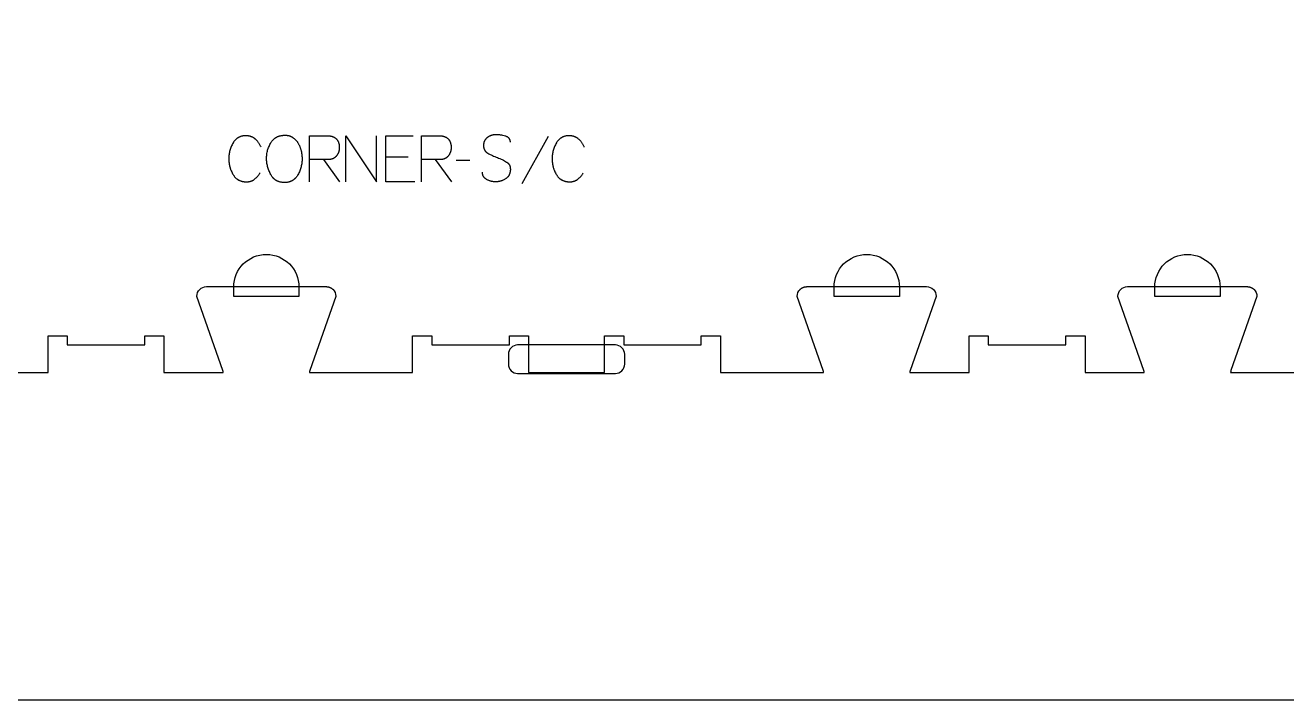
# Model space of a CAD drawing. Extents: x -40562 to -37379, y -17593 to -11999.
# Drawn here: x -39022 to -38200, y -13782 to -13342 of the extents above; entities that cross this region are included whole.
import ezdxf

# ---------------------------------------------------------------- set-up
doc = ezdxf.new("R2010")
doc.units = 0
for name, color, linetype in [('0_SHEET_SPRUCEPLY_2440X122', 1, 'CONTINUOUS'), ('1_ANYTOOL_1MMDEEP_LABELS_S', 2, 'CONTINUOUS'), ('4_ANYTOOL_CUTTHROUGH_OUTSI', 5, 'CONTINUOUS'), ('5_ANYTOOL_HALF_MILL_9MM_IN', 3, 'CONTINUOUS')]:
    doc.layers.add(name, color=color, linetype=linetype)

msp = doc.modelspace()

# ---------------------------------------------------------------- linework, layer by layer
at = {"layer": '0_SHEET_SPRUCEPLY_2440X122'}
msp.add_lwpolyline([(-40190.41, -12561.71), (-40190.41, -13781.71), (-37750.41, -13781.71), (-37750.41, -12561.71)], close=True, dxfattribs=at)
at = {"layer": '1_ANYTOOL_1MMDEEP_LABELS_S'}
for points in [[(-38868.69, -13421.76), (-38868.85, -13421.36), (-38869.02, -13420.96), (-38869.2, -13420.58), (-38869.39, -13420.2), (-38869.59, -13419.83), (-38869.8, -13419.48), (-38870.02, -13419.13), (-38870.25, -13418.79), (-38870.49, -13418.45), (-38870.74, -13418.13), (-38871, -13417.82), (-38871.27, -13417.51), (-38871.55, -13417.22), (-38871.84, -13416.93), (-38872.14, -13416.65), (-38872.44, -13416.38), (-38872.6, -13416.25), (-38872.76, -13416.12), (-38872.92, -13416), (-38873.09, -13415.88), (-38873.25, -13415.77), (-38873.42, -13415.66), (-38873.59, -13415.55), (-38873.77, -13415.45), (-38873.94, -13415.36), (-38874.12, -13415.26), (-38874.3, -13415.17), (-38874.48, -13415.09), (-38874.66, -13415.01), (-38874.85, -13414.93), (-38875.03, -13414.86), (-38875.22, -13414.79), (-38875.42, -13414.73), (-38875.61, -13414.67), (-38875.81, -13414.61), (-38876, -13414.56), (-38876.21, -13414.51), (-38876.41, -13414.47), (-38876.61, -13414.43), (-38876.82, -13414.39), (-38877.03, -13414.36), (-38877.24, -13414.33), (-38877.45, -13414.31), (-38877.67, -13414.29), (-38877.89, -13414.28), (-38878.11, -13414.27), (-38878.33, -13414.26), (-38878.55, -13414.26), (-38878.89, -13414.26), (-38879.23, -13414.28), (-38879.56, -13414.3), (-38879.89, -13414.33), (-38880.21, -13414.37), (-38880.53, -13414.42), (-38880.84, -13414.48), (-38881.15, -13414.55), (-38881.45, -13414.63), (-38881.74, -13414.72), (-38882.03, -13414.81), (-38882.31, -13414.92), (-38882.59, -13415.03), (-38882.73, -13415.09), (-38882.87, -13415.16), (-38883, -13415.22), (-38883.14, -13415.29), (-38883.27, -13415.36), (-38883.4, -13415.43), (-38883.53, -13415.51), (-38883.66, -13415.58), (-38883.78, -13415.66), (-38883.91, -13415.74), (-38884.03, -13415.83), (-38884.16, -13415.91), (-38884.28, -13416), (-38884.4, -13416.09), (-38884.64, -13416.28), (-38884.87, -13416.48), (-38885.09, -13416.68), (-38885.31, -13416.9), (-38885.53, -13417.12), (-38885.74, -13417.36), (-38885.94, -13417.6), (-38886.14, -13417.85), (-38886.34, -13418.11), (-38886.53, -13418.38), (-38886.71, -13418.66), (-38886.89, -13418.95), (-38887.23, -13419.54), (-38887.54, -13420.14), (-38887.84, -13420.74), (-38888.12, -13421.36), (-38888.37, -13421.98), (-38888.6, -13422.6), (-38888.81, -13423.23), (-38888.99, -13423.88), (-38889.16, -13424.52), (-38889.3, -13425.18), (-38889.42, -13425.84), (-38889.52, -13426.51), (-38889.6, -13427.19), (-38889.65, -13427.87), (-38889.68, -13428.56), (-38889.69, -13429.26), (-38889.68, -13429.96), (-38889.65, -13430.65), (-38889.59, -13431.33), (-38889.52, -13432.01), (-38889.42, -13432.68), (-38889.29, -13433.34), (-38889.15, -13434), (-38889.07, -13434.32), (-38888.98, -13434.64), (-38888.89, -13434.96), (-38888.79, -13435.28), (-38888.69, -13435.6), (-38888.58, -13435.92), (-38888.47, -13436.23), (-38888.35, -13436.54), (-38888.09, -13437.16), (-38887.81, -13437.77), (-38887.51, -13438.38), (-38887.19, -13438.98), (-38886.84, -13439.57), (-38886.66, -13439.86), (-38886.48, -13440.13), (-38886.28, -13440.4), (-38886.09, -13440.67), (-38885.88, -13440.92), (-38885.67, -13441.16), (-38885.46, -13441.39), (-38885.24, -13441.62), (-38885.01, -13441.83), (-38884.78, -13442.04), (-38884.54, -13442.24), (-38884.42, -13442.33), (-38884.29, -13442.43), (-38884.17, -13442.52), (-38884.04, -13442.6), (-38883.92, -13442.69), (-38883.79, -13442.77), (-38883.66, -13442.86), (-38883.53, -13442.93), (-38883.39, -13443.01), (-38883.26, -13443.09), (-38883.12, -13443.16), (-38882.99, -13443.23), (-38882.71, -13443.36), (-38882.42, -13443.48), (-38882.13, -13443.6), (-38881.84, -13443.7), (-38881.54, -13443.8), (-38881.23, -13443.89), (-38880.92, -13443.97), (-38880.6, -13444.03), (-38880.27, -13444.09), (-38879.94, -13444.14), (-38879.61, -13444.19), (-38879.27, -13444.22), (-38878.92, -13444.24), (-38878.57, -13444.25), (-38878.21, -13444.26), (-38877.83, -13444.25), (-38877.45, -13444.23), (-38877.27, -13444.22), (-38877.08, -13444.2), (-38876.9, -13444.18), (-38876.72, -13444.16), (-38876.55, -13444.13), (-38876.37, -13444.1), (-38876.2, -13444.07), (-38876.03, -13444.03), (-38875.86, -13443.99), (-38875.69, -13443.95), (-38875.52, -13443.9), (-38875.36, -13443.85), (-38875.2, -13443.8), (-38875.04, -13443.74), (-38874.88, -13443.69), (-38874.72, -13443.62), (-38874.56, -13443.56), (-38874.41, -13443.49), (-38874.26, -13443.42), (-38874.11, -13443.34), (-38873.96, -13443.27), (-38873.82, -13443.18), (-38873.67, -13443.1), (-38873.53, -13443.01), (-38873.39, -13442.92), (-38873.25, -13442.83), (-38873.11, -13442.73), (-38872.98, -13442.63), (-38872.71, -13442.42), (-38872.45, -13442.21), (-38872.2, -13441.99), (-38871.95, -13441.76), (-38871.71, -13441.52), (-38871.47, -13441.28), (-38871.24, -13441.03), (-38871.01, -13440.77), (-38870.79, -13440.5), (-38870.57, -13440.23), (-38870.36, -13439.95), (-38870.15, -13439.66), (-38869.95, -13439.36), (-38869.75, -13439.06), (-38869.56, -13438.75), (-38869.38, -13438.43)], [(-38837.02, -13444.26), (-38837.02, -13414.26), (-38825.67, -13414.26), (-38825.18, -13414.27), (-38824.7, -13414.29), (-38824.47, -13414.31), (-38824.24, -13414.33), (-38824.02, -13414.35), (-38823.8, -13414.38), (-38823.58, -13414.41), (-38823.37, -13414.45), (-38823.16, -13414.49), (-38822.96, -13414.53), (-38822.76, -13414.58), (-38822.56, -13414.63), (-38822.37, -13414.69), (-38822.18, -13414.75), (-38821.99, -13414.81), (-38821.81, -13414.88), (-38821.64, -13414.95), (-38821.46, -13415.03), (-38821.29, -13415.1), (-38821.13, -13415.19), (-38820.97, -13415.27), (-38820.81, -13415.36), (-38820.65, -13415.46), (-38820.5, -13415.55), (-38820.36, -13415.66), (-38820.22, -13415.76), (-38820.08, -13415.87), (-38819.94, -13415.98), (-38819.81, -13416.1), (-38819.69, -13416.22), (-38819.56, -13416.34), (-38819.45, -13416.47), (-38819.33, -13416.6), (-38819.22, -13416.74), (-38819.11, -13416.88), (-38819.01, -13417.02), (-38818.91, -13417.17), (-38818.82, -13417.32), (-38818.72, -13417.48), (-38818.64, -13417.64), (-38818.55, -13417.8), (-38818.47, -13417.97), (-38818.4, -13418.14), (-38818.32, -13418.31), (-38818.26, -13418.49), (-38818.19, -13418.67), (-38818.13, -13418.86), (-38818.08, -13419.05), (-38818.02, -13419.24), (-38817.97, -13419.44), (-38817.93, -13419.64), (-38817.89, -13419.84), (-38817.85, -13420.05), (-38817.82, -13420.26), (-38817.79, -13420.48), (-38817.76, -13420.7), (-38817.74, -13420.92), (-38817.73, -13421.15), (-38817.7, -13421.62), (-38817.69, -13422.1), (-38817.7, -13422.28), (-38817.7, -13422.45), (-38817.71, -13422.63), (-38817.72, -13422.8), (-38817.74, -13422.97), (-38817.76, -13423.15), (-38817.78, -13423.32), (-38817.81, -13423.49), (-38817.83, -13423.66), (-38817.87, -13423.82), (-38817.9, -13423.99), (-38817.94, -13424.16), (-38817.99, -13424.32), (-38818.03, -13424.49), (-38818.08, -13424.65), (-38818.14, -13424.81), (-38818.2, -13424.97), (-38818.26, -13425.14), (-38818.32, -13425.29), (-38818.39, -13425.45), (-38818.46, -13425.61), (-38818.53, -13425.77), (-38818.61, -13425.92), (-38818.69, -13426.08), (-38818.78, -13426.23), (-38818.87, -13426.39), (-38818.96, -13426.54), (-38819.06, -13426.69), (-38819.15, -13426.84), (-38819.26, -13426.99), (-38819.36, -13427.14), (-38819.47, -13427.29), (-38819.59, -13427.43), (-38819.7, -13427.57), (-38819.82, -13427.71), (-38819.94, -13427.84), (-38820.06, -13427.97), (-38820.18, -13428.09), (-38820.31, -13428.21), (-38820.44, -13428.32), (-38820.57, -13428.43), (-38820.7, -13428.54), (-38820.84, -13428.64), (-38820.98, -13428.74), (-38821.12, -13428.83), (-38821.26, -13428.92), (-38821.41, -13429), (-38821.56, -13429.08), (-38821.71, -13429.15), (-38821.86, -13429.22), (-38822.02, -13429.29), (-38822.17, -13429.35), (-38822.33, -13429.4), (-38822.5, -13429.46), (-38822.66, -13429.5), (-38822.83, -13429.55), (-38823, -13429.58), (-38823.17, -13429.62), (-38823.34, -13429.65), (-38823.52, -13429.67), (-38823.7, -13429.69), (-38823.88, -13429.71), (-38824.06, -13429.72), (-38825.99, -13429.79), (-38828.02, -13429.82), (-38836.98, -13429.82)], [(-38813.49, -13444.26), (-38813.49, -13414.26), (-38793.44, -13444.26), (-38793.44, -13414.26)], [(-38768.45, -13444.26), (-38787.39, -13444.26), (-38787.39, -13414.26), (-38769.57, -13414.26)], [(-38764.17, -13444.26), (-38764.17, -13414.26), (-38752.81, -13414.26), (-38752.32, -13414.27), (-38751.84, -13414.29), (-38751.61, -13414.31), (-38751.38, -13414.33), (-38751.16, -13414.35), (-38750.94, -13414.38), (-38750.72, -13414.41), (-38750.51, -13414.45), (-38750.3, -13414.49), (-38750.1, -13414.53), (-38749.9, -13414.58), (-38749.7, -13414.63), (-38749.51, -13414.69), (-38749.32, -13414.75), (-38749.14, -13414.81), (-38748.96, -13414.88), (-38748.78, -13414.95), (-38748.6, -13415.03), (-38748.44, -13415.1), (-38748.27, -13415.19), (-38748.11, -13415.27), (-38747.95, -13415.36), (-38747.8, -13415.46), (-38747.65, -13415.55), (-38747.5, -13415.66), (-38747.36, -13415.76), (-38747.22, -13415.87), (-38747.09, -13415.98), (-38746.96, -13416.1), (-38746.83, -13416.22), (-38746.71, -13416.34), (-38746.59, -13416.47), (-38746.47, -13416.6), (-38746.36, -13416.74), (-38746.26, -13416.88), (-38746.15, -13417.02), (-38746.05, -13417.17), (-38745.96, -13417.32), (-38745.87, -13417.48), (-38745.78, -13417.64), (-38745.7, -13417.8), (-38745.62, -13417.97), (-38745.54, -13418.14), (-38745.47, -13418.31), (-38745.4, -13418.49), (-38745.34, -13418.67), (-38745.27, -13418.86), (-38745.22, -13419.05), (-38745.17, -13419.24), (-38745.12, -13419.44), (-38745.07, -13419.64), (-38745.03, -13419.84), (-38744.99, -13420.05), (-38744.96, -13420.26), (-38744.93, -13420.48), (-38744.91, -13420.7), (-38744.89, -13420.92), (-38744.87, -13421.15), (-38744.84, -13421.62), (-38744.84, -13422.1), (-38744.84, -13422.28), (-38744.84, -13422.45), (-38744.85, -13422.63), (-38744.86, -13422.8), (-38744.88, -13422.97), (-38744.9, -13423.15), (-38744.92, -13423.32), (-38744.95, -13423.49), (-38744.98, -13423.66), (-38745.01, -13423.82), (-38745.05, -13423.99), (-38745.09, -13424.16), (-38745.13, -13424.32), (-38745.18, -13424.49), (-38745.23, -13424.65), (-38745.28, -13424.81), (-38745.34, -13424.97), (-38745.4, -13425.14), (-38745.46, -13425.29), (-38745.53, -13425.45), (-38745.6, -13425.61), (-38745.68, -13425.77), (-38745.76, -13425.92), (-38745.84, -13426.08), (-38745.92, -13426.23), (-38746.01, -13426.39), (-38746.1, -13426.54), (-38746.2, -13426.69), (-38746.3, -13426.84), (-38746.4, -13426.99), (-38746.51, -13427.14), (-38746.62, -13427.29), (-38746.73, -13427.43), (-38746.84, -13427.57), (-38746.96, -13427.71), (-38747.08, -13427.84), (-38747.2, -13427.97), (-38747.33, -13428.09), (-38747.45, -13428.21), (-38747.58, -13428.32), (-38747.71, -13428.43), (-38747.85, -13428.54), (-38747.98, -13428.64), (-38748.12, -13428.74), (-38748.26, -13428.83), (-38748.41, -13428.92), (-38748.55, -13429), (-38748.7, -13429.08), (-38748.85, -13429.15), (-38749, -13429.22), (-38749.16, -13429.29), (-38749.32, -13429.35), (-38749.48, -13429.4), (-38749.64, -13429.46), (-38749.8, -13429.5), (-38749.97, -13429.55), (-38750.14, -13429.58), (-38750.31, -13429.62), (-38750.49, -13429.65), (-38750.66, -13429.67), (-38750.84, -13429.69), (-38751.02, -13429.71), (-38751.21, -13429.72), (-38753.13, -13429.79), (-38755.17, -13429.82), (-38764.12, -13429.82)], [(-38706.25, -13418.5), (-38706.25, -13418.31), (-38706.26, -13418.22), (-38706.26, -13418.13), (-38706.27, -13418.04), (-38706.28, -13417.95), (-38706.29, -13417.86), (-38706.3, -13417.77), (-38706.31, -13417.69), (-38706.33, -13417.6), (-38706.35, -13417.52), (-38706.36, -13417.43), (-38706.38, -13417.35), (-38706.41, -13417.27), (-38706.43, -13417.19), (-38706.45, -13417.11), (-38706.48, -13417.03), (-38706.51, -13416.96), (-38706.54, -13416.88), (-38706.57, -13416.81), (-38706.6, -13416.73), (-38706.64, -13416.66), (-38706.67, -13416.59), (-38706.71, -13416.52), (-38706.75, -13416.45), (-38706.79, -13416.38), (-38706.83, -13416.31), (-38706.88, -13416.24), (-38706.92, -13416.18), (-38706.97, -13416.11), (-38707.02, -13416.05), (-38707.07, -13415.98), (-38707.12, -13415.92), (-38707.17, -13415.86), (-38707.23, -13415.8), (-38707.29, -13415.74), (-38707.35, -13415.69), (-38707.41, -13415.63), (-38707.47, -13415.57), (-38707.53, -13415.52), (-38707.6, -13415.47), (-38707.66, -13415.41), (-38707.73, -13415.36), (-38707.8, -13415.31), (-38707.87, -13415.26), (-38707.94, -13415.21), (-38708.02, -13415.17), (-38708.09, -13415.12), (-38708.17, -13415.07), (-38708.25, -13415.03), (-38708.33, -13414.99), (-38708.41, -13414.94), (-38708.58, -13414.86), (-38708.76, -13414.78), (-38708.94, -13414.71), (-38709.13, -13414.64), (-38709.33, -13414.58), (-38709.53, -13414.52), (-38710.34, -13414.3), (-38711.14, -13414.1), (-38711.92, -13413.94), (-38712.69, -13413.81), (-38713.07, -13413.75), (-38713.45, -13413.71), (-38713.82, -13413.67), (-38714.19, -13413.63), (-38714.56, -13413.61), (-38714.92, -13413.59), (-38715.28, -13413.58), (-38715.64, -13413.57), (-38715.83, -13413.58), (-38716.02, -13413.58), (-38716.22, -13413.59), (-38716.41, -13413.6), (-38716.6, -13413.62), (-38716.79, -13413.64), (-38716.97, -13413.66), (-38717.16, -13413.69), (-38717.34, -13413.72), (-38717.53, -13413.75), (-38717.71, -13413.79), (-38717.89, -13413.83), (-38718.07, -13413.87), (-38718.25, -13413.92), (-38718.43, -13413.97), (-38718.6, -13414.03), (-38718.78, -13414.09), (-38718.95, -13414.15), (-38719.12, -13414.22), (-38719.29, -13414.28), (-38719.46, -13414.36), (-38719.63, -13414.43), (-38719.8, -13414.51), (-38719.97, -13414.6), (-38720.13, -13414.69), (-38720.29, -13414.78), (-38720.46, -13414.87), (-38720.62, -13414.97), (-38720.78, -13415.07), (-38720.94, -13415.17), (-38721.09, -13415.28), (-38721.25, -13415.39), (-38721.4, -13415.51), (-38721.55, -13415.63), (-38721.69, -13415.75), (-38721.83, -13415.87), (-38721.97, -13416), (-38722.09, -13416.13), (-38722.22, -13416.27), (-38722.34, -13416.4), (-38722.45, -13416.54), (-38722.56, -13416.69), (-38722.66, -13416.83), (-38722.76, -13416.98), (-38722.86, -13417.13), (-38722.95, -13417.29), (-38723.03, -13417.45), (-38723.11, -13417.61), (-38723.19, -13417.77), (-38723.26, -13417.94), (-38723.33, -13418.11), (-38723.39, -13418.28), (-38723.44, -13418.46), (-38723.49, -13418.64), (-38723.54, -13418.82), (-38723.58, -13419.01), (-38723.62, -13419.2), (-38723.65, -13419.39), (-38723.67, -13419.58), (-38723.7, -13419.78), (-38723.71, -13419.98), (-38723.73, -13420.18), (-38723.73, -13420.39), (-38723.74, -13420.6), (-38723.73, -13420.82), (-38723.72, -13421.03), (-38723.71, -13421.24), (-38723.69, -13421.44), (-38723.67, -13421.64), (-38723.64, -13421.84), (-38723.6, -13422.03), (-38723.56, -13422.22), (-38723.51, -13422.41), (-38723.46, -13422.59), (-38723.4, -13422.77), (-38723.34, -13422.94), (-38723.3, -13423.03), (-38723.27, -13423.11), (-38723.23, -13423.2), (-38723.19, -13423.28), (-38723.15, -13423.36), (-38723.11, -13423.44), (-38723.07, -13423.52), (-38723.03, -13423.6), (-38722.98, -13423.68), (-38722.94, -13423.76), (-38722.89, -13423.83), (-38722.84, -13423.91), (-38722.79, -13423.99), (-38722.74, -13424.06), (-38722.68, -13424.13), (-38722.63, -13424.2), (-38722.57, -13424.28), (-38722.52, -13424.35), (-38722.46, -13424.42), (-38722.4, -13424.48), (-38722.34, -13424.55), (-38722.27, -13424.62), (-38722.21, -13424.68), (-38722.14, -13424.75), (-38722.01, -13424.88), (-38721.87, -13425), (-38721.72, -13425.12), (-38721.57, -13425.23), (-38721.41, -13425.35), (-38721.25, -13425.45), (-38721.08, -13425.56), (-38720.91, -13425.66), (-38720.19, -13426.05), (-38719.46, -13426.43), (-38718.71, -13426.8), (-38717.95, -13427.15), (-38717.17, -13427.5), (-38716.37, -13427.83), (-38715.56, -13428.16), (-38714.74, -13428.47), (-38713.91, -13428.78), (-38713.1, -13429.11), (-38712.32, -13429.45), (-38711.55, -13429.81), (-38710.81, -13430.19), (-38710.08, -13430.58), (-38709.38, -13430.98), (-38708.69, -13431.4), (-38708.53, -13431.51), (-38708.37, -13431.62), (-38708.21, -13431.74), (-38708.14, -13431.8), (-38708.06, -13431.86), (-38707.99, -13431.92), (-38707.92, -13431.99), (-38707.85, -13432.05), (-38707.79, -13432.12), (-38707.72, -13432.18), (-38707.65, -13432.25), (-38707.59, -13432.32), (-38707.53, -13432.39), (-38707.47, -13432.45), (-38707.41, -13432.53), (-38707.35, -13432.6), (-38707.3, -13432.67), (-38707.24, -13432.74), (-38707.19, -13432.82), (-38707.14, -13432.89), (-38707.09, -13432.97), (-38707.04, -13433.05), (-38706.99, -13433.13), (-38706.95, -13433.21), (-38706.9, -13433.29), (-38706.86, -13433.37), (-38706.82, -13433.45), (-38706.78, -13433.54), (-38706.74, -13433.62), (-38706.71, -13433.71), (-38706.67, -13433.79), (-38706.64, -13433.88), (-38706.6, -13433.97), (-38706.57, -13434.06), (-38706.54, -13434.15), (-38706.52, -13434.24), (-38706.49, -13434.33), (-38706.44, -13434.52), (-38706.4, -13434.71), (-38706.36, -13434.91), (-38706.33, -13435.11), (-38706.3, -13435.31), (-38706.29, -13435.52), (-38706.27, -13435.73), (-38706.26, -13435.94), (-38706.26, -13436.16), (-38706.27, -13436.39), (-38706.28, -13436.61), (-38706.29, -13436.84), (-38706.31, -13437.08), (-38706.34, -13437.3), (-38706.37, -13437.53), (-38706.41, -13437.75), (-38706.45, -13437.96), (-38706.5, -13438.18), (-38706.55, -13438.38), (-38706.6, -13438.59), (-38706.66, -13438.79), (-38706.73, -13438.99), (-38706.8, -13439.18), (-38706.88, -13439.37), (-38706.96, -13439.56), (-38707.05, -13439.74), (-38707.14, -13439.92), (-38707.24, -13440.1), (-38707.34, -13440.27), (-38707.44, -13440.44), (-38707.56, -13440.6), (-38707.67, -13440.76), (-38707.79, -13440.92), (-38707.92, -13441.07), (-38708.05, -13441.22), (-38708.19, -13441.36), (-38708.33, -13441.51), (-38708.48, -13441.64), (-38708.63, -13441.78), (-38708.79, -13441.91), (-38708.95, -13442.04), (-38709.11, -13442.16), (-38709.29, -13442.28), (-38709.46, -13442.39), (-38709.82, -13442.62), (-38710.19, -13442.82), (-38710.56, -13443.02), (-38710.93, -13443.19), (-38711.3, -13443.36), (-38711.68, -13443.51), (-38711.87, -13443.58), (-38712.06, -13443.65), (-38712.25, -13443.71), (-38712.45, -13443.77), (-38712.64, -13443.83), (-38712.84, -13443.88), (-38713.03, -13443.93), (-38713.23, -13443.98), (-38713.43, -13444.02), (-38713.62, -13444.06), (-38713.82, -13444.09), (-38714.02, -13444.13), (-38714.23, -13444.16), (-38714.43, -13444.18), (-38714.83, -13444.22), (-38715.24, -13444.25), (-38715.66, -13444.26), (-38716.07, -13444.26), (-38716.48, -13444.24), (-38716.88, -13444.22), (-38717.28, -13444.18), (-38717.68, -13444.13), (-38718.07, -13444.06), (-38718.45, -13443.98), (-38718.83, -13443.89), (-38719.21, -13443.79), (-38719.58, -13443.68), (-38719.95, -13443.55), (-38720.31, -13443.41), (-38720.67, -13443.25), (-38721.03, -13443.09), (-38721.38, -13442.91), (-38721.72, -13442.72), (-38721.89, -13442.62), (-38722.05, -13442.51), (-38722.21, -13442.41), (-38722.36, -13442.3), (-38722.51, -13442.18), (-38722.65, -13442.07), (-38722.79, -13441.95), (-38722.92, -13441.83), (-38723.05, -13441.71), (-38723.17, -13441.58), (-38723.28, -13441.45), (-38723.39, -13441.32), (-38723.45, -13441.25), (-38723.5, -13441.18), (-38723.55, -13441.11), (-38723.6, -13441.04), (-38723.64, -13440.97), (-38723.69, -13440.9), (-38723.73, -13440.83), (-38723.78, -13440.76), (-38723.82, -13440.68), (-38723.86, -13440.61), (-38723.9, -13440.53), (-38723.94, -13440.46), (-38723.98, -13440.38), (-38724.01, -13440.3), (-38724.05, -13440.23), (-38724.08, -13440.15), (-38724.11, -13440.07), (-38724.14, -13439.99), (-38724.17, -13439.91), (-38724.2, -13439.83), (-38724.25, -13439.66), (-38724.29, -13439.49), (-38724.33, -13439.32), (-38724.37, -13439.15), (-38724.4, -13438.97), (-38724.42, -13438.79), (-38724.44, -13438.61), (-38724.45, -13438.42), (-38724.46, -13438.24), (-38724.46, -13438.04)], [(-38681.71, -13414.73), (-38698.89, -13445.5)], [(-38658.09, -13421.76), (-38658.25, -13421.36), (-38658.42, -13420.96), (-38658.6, -13420.58), (-38658.79, -13420.2), (-38658.99, -13419.83), (-38659.2, -13419.48), (-38659.42, -13419.13), (-38659.65, -13418.79), (-38659.89, -13418.45), (-38660.14, -13418.13), (-38660.4, -13417.82), (-38660.67, -13417.51), (-38660.95, -13417.22), (-38661.24, -13416.93), (-38661.54, -13416.65), (-38661.84, -13416.38), (-38662, -13416.25), (-38662.16, -13416.12), (-38662.32, -13416), (-38662.49, -13415.88), (-38662.65, -13415.77), (-38662.82, -13415.66), (-38662.99, -13415.55), (-38663.17, -13415.45), (-38663.34, -13415.36), (-38663.52, -13415.26), (-38663.7, -13415.17), (-38663.88, -13415.09), (-38664.06, -13415.01), (-38664.25, -13414.93), (-38664.43, -13414.86), (-38664.62, -13414.79), (-38664.82, -13414.73), (-38665.01, -13414.67), (-38665.21, -13414.61), (-38665.4, -13414.56), (-38665.61, -13414.51), (-38665.81, -13414.47), (-38666.01, -13414.43), (-38666.22, -13414.39), (-38666.43, -13414.36), (-38666.64, -13414.33), (-38666.85, -13414.31), (-38667.07, -13414.29), (-38667.29, -13414.28), (-38667.51, -13414.27), (-38667.73, -13414.26), (-38667.95, -13414.26), (-38668.29, -13414.26), (-38668.63, -13414.28), (-38668.96, -13414.3), (-38669.29, -13414.33), (-38669.61, -13414.37), (-38669.93, -13414.42), (-38670.24, -13414.48), (-38670.55, -13414.55), (-38670.85, -13414.63), (-38671.14, -13414.72), (-38671.43, -13414.81), (-38671.71, -13414.92), (-38671.99, -13415.03), (-38672.13, -13415.09), (-38672.27, -13415.16), (-38672.4, -13415.22), (-38672.54, -13415.29), (-38672.67, -13415.36), (-38672.8, -13415.43), (-38672.93, -13415.51), (-38673.06, -13415.58), (-38673.18, -13415.66), (-38673.31, -13415.74), (-38673.43, -13415.83), (-38673.56, -13415.91), (-38673.68, -13416), (-38673.8, -13416.09), (-38674.04, -13416.28), (-38674.27, -13416.48), (-38674.49, -13416.68), (-38674.71, -13416.9), (-38674.93, -13417.12), (-38675.14, -13417.36), (-38675.34, -13417.6), (-38675.54, -13417.85), (-38675.74, -13418.11), (-38675.93, -13418.38), (-38676.11, -13418.66), (-38676.29, -13418.95), (-38676.63, -13419.54), (-38676.94, -13420.14), (-38677.24, -13420.74), (-38677.52, -13421.36), (-38677.77, -13421.98), (-38678, -13422.6), (-38678.21, -13423.23), (-38678.39, -13423.88), (-38678.56, -13424.52), (-38678.7, -13425.18), (-38678.82, -13425.84), (-38678.92, -13426.51), (-38679, -13427.19), (-38679.05, -13427.87), (-38679.08, -13428.56), (-38679.09, -13429.26), (-38679.08, -13429.96), (-38679.05, -13430.65), (-38678.99, -13431.33), (-38678.92, -13432.01), (-38678.82, -13432.68), (-38678.69, -13433.34), (-38678.55, -13434), (-38678.47, -13434.32), (-38678.38, -13434.64), (-38678.29, -13434.96), (-38678.19, -13435.28), (-38678.09, -13435.6), (-38677.98, -13435.92), (-38677.87, -13436.23), (-38677.75, -13436.54), (-38677.49, -13437.16), (-38677.21, -13437.77), (-38676.91, -13438.38), (-38676.59, -13438.98), (-38676.24, -13439.57), (-38676.06, -13439.86), (-38675.88, -13440.13), (-38675.68, -13440.4), (-38675.49, -13440.67), (-38675.28, -13440.92), (-38675.07, -13441.16), (-38674.86, -13441.39), (-38674.64, -13441.62), (-38674.41, -13441.83), (-38674.18, -13442.04), (-38673.94, -13442.24), (-38673.82, -13442.33), (-38673.69, -13442.43), (-38673.57, -13442.52), (-38673.44, -13442.6), (-38673.32, -13442.69), (-38673.19, -13442.77), (-38673.06, -13442.86), (-38672.93, -13442.93), (-38672.79, -13443.01), (-38672.66, -13443.09), (-38672.52, -13443.16), (-38672.39, -13443.23), (-38672.11, -13443.36), (-38671.82, -13443.48), (-38671.53, -13443.6), (-38671.24, -13443.7), (-38670.94, -13443.8), (-38670.63, -13443.89), (-38670.32, -13443.97), (-38670, -13444.03), (-38669.67, -13444.09), (-38669.34, -13444.14), (-38669.01, -13444.19), (-38668.67, -13444.22), (-38668.32, -13444.24), (-38667.97, -13444.25), (-38667.61, -13444.26), (-38667.23, -13444.25), (-38666.85, -13444.23), (-38666.67, -13444.22), (-38666.48, -13444.2), (-38666.3, -13444.18), (-38666.12, -13444.16), (-38665.95, -13444.13), (-38665.77, -13444.1), (-38665.6, -13444.07), (-38665.43, -13444.03), (-38665.26, -13443.99), (-38665.09, -13443.95), (-38664.92, -13443.9), (-38664.76, -13443.85), (-38664.6, -13443.8), (-38664.44, -13443.74), (-38664.28, -13443.69), (-38664.12, -13443.62), (-38663.96, -13443.56), (-38663.81, -13443.49), (-38663.66, -13443.42), (-38663.51, -13443.34), (-38663.36, -13443.27), (-38663.22, -13443.18), (-38663.07, -13443.1), (-38662.93, -13443.01), (-38662.79, -13442.92), (-38662.65, -13442.83), (-38662.51, -13442.73), (-38662.38, -13442.63), (-38662.11, -13442.42), (-38661.85, -13442.21), (-38661.6, -13441.99), (-38661.35, -13441.76), (-38661.11, -13441.52), (-38660.87, -13441.28), (-38660.64, -13441.03), (-38660.41, -13440.77), (-38660.19, -13440.5), (-38659.97, -13440.23), (-38659.76, -13439.95), (-38659.55, -13439.66), (-38659.35, -13439.36), (-38659.15, -13439.06), (-38658.96, -13438.75), (-38658.78, -13438.43)], [(-38828.02, -13429.82), (-38817.57, -13444.3)], [(-38772.74, -13428.19), (-38787.39, -13428.19)], [(-38755.17, -13429.82), (-38744.71, -13444.3)], [(-38732.71, -13430.37), (-38741.49, -13430.46)]]:
    msp.add_lwpolyline(points, dxfattribs=at)
msp.add_lwpolyline([(-38853.05, -13413.92), (-38852.68, -13413.92), (-38852.32, -13413.94), (-38851.96, -13413.97), (-38851.61, -13414.01), (-38851.43, -13414.03), (-38851.26, -13414.06), (-38851.1, -13414.09), (-38850.93, -13414.12), (-38850.76, -13414.16), (-38850.6, -13414.2), (-38850.44, -13414.24), (-38850.28, -13414.29), (-38850.12, -13414.33), (-38849.96, -13414.38), (-38849.81, -13414.44), (-38849.65, -13414.49), (-38849.5, -13414.55), (-38849.35, -13414.62), (-38849.2, -13414.68), (-38849.06, -13414.75), (-38848.91, -13414.82), (-38848.77, -13414.89), (-38848.63, -13414.97), (-38848.49, -13415.05), (-38848.35, -13415.13), (-38848.22, -13415.22), (-38848.08, -13415.3), (-38847.95, -13415.39), (-38847.69, -13415.58), (-38847.44, -13415.78), (-38847.19, -13415.98), (-38846.95, -13416.18), (-38846.71, -13416.4), (-38846.48, -13416.62), (-38846.26, -13416.84), (-38846.04, -13417.07), (-38845.83, -13417.31), (-38845.62, -13417.55), (-38845.42, -13417.8), (-38845.22, -13418.06), (-38845.03, -13418.32), (-38844.85, -13418.59), (-38844.67, -13418.86), (-38844.5, -13419.14), (-38844.34, -13419.43), (-38844.18, -13419.72), (-38844.02, -13420.01), (-38843.87, -13420.31), (-38843.73, -13420.61), (-38843.59, -13420.91), (-38843.46, -13421.22), (-38843.33, -13421.53), (-38843.21, -13421.85), (-38843.1, -13422.17), (-38842.99, -13422.49), (-38842.89, -13422.82), (-38842.79, -13423.15), (-38842.7, -13423.48), (-38842.61, -13423.82), (-38842.53, -13424.16), (-38842.38, -13424.84), (-38842.26, -13425.52), (-38842.15, -13426.19), (-38842.06, -13426.85), (-38842, -13427.5), (-38841.95, -13428.15), (-38841.92, -13428.8), (-38841.91, -13429.43), (-38841.92, -13430.07), (-38841.95, -13430.71), (-38842.01, -13431.34), (-38842.08, -13431.98), (-38842.18, -13432.62), (-38842.3, -13433.26), (-38842.44, -13433.89), (-38842.6, -13434.53), (-38842.78, -13435.17), (-38842.99, -13435.81), (-38843.21, -13436.44), (-38843.46, -13437.08), (-38843.73, -13437.72), (-38844.02, -13438.36), (-38844.34, -13438.99), (-38844.67, -13439.63), (-38844.85, -13439.94), (-38845.03, -13440.25), (-38845.22, -13440.54), (-38845.41, -13440.83), (-38845.61, -13441.1), (-38845.82, -13441.36), (-38846.03, -13441.62), (-38846.25, -13441.86), (-38846.37, -13441.98), (-38846.48, -13442.1), (-38846.6, -13442.21), (-38846.71, -13442.32), (-38846.83, -13442.43), (-38846.95, -13442.53), (-38847.07, -13442.64), (-38847.19, -13442.74), (-38847.32, -13442.84), (-38847.45, -13442.93), (-38847.57, -13443.03), (-38847.7, -13443.12), (-38847.83, -13443.21), (-38847.97, -13443.29), (-38848.1, -13443.37), (-38848.24, -13443.46), (-38848.37, -13443.53), (-38848.51, -13443.61), (-38848.65, -13443.68), (-38848.79, -13443.75), (-38848.94, -13443.82), (-38849.08, -13443.89), (-38849.23, -13443.95), (-38849.38, -13444.01), (-38849.52, -13444.07), (-38849.68, -13444.13), (-38849.83, -13444.18), (-38849.98, -13444.23), (-38850.3, -13444.33), (-38850.62, -13444.41), (-38850.94, -13444.49), (-38851.27, -13444.55), (-38851.61, -13444.61), (-38851.95, -13444.65), (-38852.31, -13444.69), (-38852.66, -13444.71), (-38853.02, -13444.73), (-38853.39, -13444.73), (-38853.78, -13444.73), (-38854.15, -13444.71), (-38854.52, -13444.69), (-38854.88, -13444.65), (-38855.24, -13444.6), (-38855.59, -13444.55), (-38855.93, -13444.48), (-38856.27, -13444.41), (-38856.6, -13444.32), (-38856.92, -13444.22), (-38857.08, -13444.17), (-38857.23, -13444.12), (-38857.39, -13444.06), (-38857.54, -13444), (-38857.7, -13443.94), (-38857.85, -13443.87), (-38857.99, -13443.81), (-38858.14, -13443.74), (-38858.29, -13443.67), (-38858.43, -13443.59), (-38858.57, -13443.51), (-38858.71, -13443.43), (-38858.85, -13443.35), (-38858.99, -13443.27), (-38859.13, -13443.18), (-38859.26, -13443.09), (-38859.39, -13443), (-38859.52, -13442.9), (-38859.65, -13442.8), (-38859.78, -13442.7), (-38859.9, -13442.6), (-38860.03, -13442.5), (-38860.15, -13442.39), (-38860.27, -13442.28), (-38860.39, -13442.17), (-38860.51, -13442.05), (-38860.62, -13441.93), (-38860.73, -13441.81), (-38860.85, -13441.69), (-38860.96, -13441.57), (-38861.17, -13441.31), (-38861.38, -13441.04), (-38861.59, -13440.76), (-38861.78, -13440.47), (-38861.97, -13440.17), (-38862.15, -13439.86), (-38862.33, -13439.54), (-38862.66, -13438.9), (-38862.98, -13438.25), (-38863.27, -13437.6), (-38863.54, -13436.95), (-38863.79, -13436.3), (-38864.01, -13435.65), (-38864.22, -13435), (-38864.4, -13434.35), (-38864.57, -13433.7), (-38864.71, -13433.05), (-38864.82, -13432.39), (-38864.92, -13431.74), (-38865, -13431.09), (-38865.05, -13430.44), (-38865.08, -13429.78), (-38865.09, -13429.13), (-38865.08, -13428.44), (-38865.05, -13427.75), (-38864.99, -13427.07), (-38864.91, -13426.39), (-38864.81, -13425.72), (-38864.69, -13425.06), (-38864.54, -13424.4), (-38864.37, -13423.75), (-38864.18, -13423.1), (-38863.96, -13422.46), (-38863.73, -13421.82), (-38863.47, -13421.2), (-38863.18, -13420.57), (-38862.88, -13419.95), (-38862.55, -13419.34), (-38862.2, -13418.74), (-38862.02, -13418.44), (-38861.83, -13418.15), (-38861.63, -13417.88), (-38861.43, -13417.61), (-38861.22, -13417.35), (-38861, -13417.1), (-38860.77, -13416.86), (-38860.54, -13416.63), (-38860.43, -13416.52), (-38860.31, -13416.41), (-38860.19, -13416.3), (-38860.06, -13416.2), (-38859.94, -13416.09), (-38859.81, -13415.99), (-38859.69, -13415.9), (-38859.56, -13415.8), (-38859.43, -13415.71), (-38859.3, -13415.62), (-38859.16, -13415.53), (-38859.03, -13415.44), (-38858.89, -13415.36), (-38858.75, -13415.28), (-38858.61, -13415.2), (-38858.47, -13415.12), (-38858.32, -13415.05), (-38858.18, -13414.98), (-38857.88, -13414.84), (-38857.58, -13414.71), (-38857.27, -13414.59), (-38856.96, -13414.49), (-38856.63, -13414.39), (-38856.3, -13414.3), (-38855.97, -13414.22), (-38855.63, -13414.15), (-38855.28, -13414.09), (-38854.92, -13414.03), (-38854.56, -13413.99), (-38854.19, -13413.96), (-38853.82, -13413.94), (-38853.44, -13413.92)], close=True, dxfattribs=at)
at = {"layer": '4_ANYTOOL_CUTTHROUGH_OUTSI', "color": 5}
msp.add_lwpolyline([(-39046.02, -13568.58), (-39007.42, -13568.58), (-39007.42, -13544.58), (-38994.92, -13544.58), (-38994.92, -13550.58), (-38944.42, -13550.58), (-38944.42, -13544.58), (-38931.92, -13544.58), (-38931.92, -13568.58), (-38893.33, -13568.58), (-38893.33, -13568.58, 0.061485), (-38893.56, -13567.19), (-38910.46, -13518.91), (-38910.47, -13518.87), (-38910.47, -13518.83), (-38910.47, -13518.83, -0.414214), (-38904.22, -13512.58), (-38826.22, -13512.58), (-38826.07, -13512.58), (-38825.92, -13512.59), (-38825.77, -13512.6), (-38825.62, -13512.61), (-38825.47, -13512.63), (-38825.31, -13512.65), (-38825.16, -13512.67), (-38825.01, -13512.7), (-38824.86, -13512.73), (-38824.71, -13512.77), (-38824.56, -13512.8), (-38824.41, -13512.85), (-38824.26, -13512.89), (-38824.12, -13512.94), (-38823.97, -13513), (-38823.83, -13513.06), (-38823.69, -13513.12), (-38823.54, -13513.18), (-38823.4, -13513.25), (-38823.27, -13513.32), (-38823.13, -13513.4), (-38823, -13513.47), (-38822.87, -13513.56), (-38822.74, -13513.64), (-38822.61, -13513.73), (-38822.49, -13513.82), (-38822.37, -13513.91), (-38822.25, -13514.01), (-38822.13, -13514.1), (-38822.02, -13514.2), (-38821.91, -13514.31), (-38821.8, -13514.41, -0.198912), (-38819.97, -13518.83), (-38819.97, -13518.87), (-38819.98, -13518.91), (-38836.88, -13567.19), (-38836.88, -13567.19, 0.061485), (-38837.11, -13568.58), (-38769.92, -13568.58), (-38769.92, -13544.58), (-38757.42, -13544.58), (-38757.42, -13550.58), (-38706.92, -13550.58), (-38706.92, -13544.58), (-38694.42, -13544.58), (-38694.42, -13568.58), (-38644.92, -13568.58), (-38644.92, -13544.58), (-38632.42, -13544.58), (-38632.42, -13550.58), (-38581.92, -13550.58), (-38581.92, -13544.58), (-38569.42, -13544.58), (-38569.42, -13568.58), (-38519.67, -13568.58), (-38502.23, -13568.58), (-38502.23, -13568.58, 0.061485), (-38502.46, -13567.19), (-38519.36, -13518.91), (-38519.38, -13518.87), (-38519.38, -13518.83), (-38519.38, -13518.83, -0.198912), (-38517.55, -13514.41), (-38517.44, -13514.31), (-38517.33, -13514.2), (-38517.21, -13514.1), (-38517.1, -13514.01), (-38516.98, -13513.91), (-38516.86, -13513.82), (-38516.73, -13513.73), (-38516.61, -13513.64), (-38516.48, -13513.56), (-38516.35, -13513.47), (-38516.21, -13513.4), (-38516.08, -13513.32), (-38515.94, -13513.25), (-38515.8, -13513.18), (-38515.66, -13513.12), (-38515.52, -13513.06), (-38515.37, -13513), (-38515.23, -13512.94), (-38515.08, -13512.89), (-38514.93, -13512.85), (-38514.78, -13512.8), (-38514.63, -13512.77), (-38514.48, -13512.73), (-38514.33, -13512.7), (-38514.18, -13512.67), (-38514.03, -13512.65), (-38513.88, -13512.63), (-38513.73, -13512.61), (-38513.58, -13512.6), (-38513.43, -13512.59), (-38513.28, -13512.58), (-38513.13, -13512.58), (-38435.13, -13512.58, -0.414214), (-38428.88, -13518.83), (-38428.88, -13518.87), (-38428.89, -13518.91), (-38445.79, -13567.19), (-38445.79, -13567.19, 0.061485), (-38446.02, -13568.58), (-38407.42, -13568.58), (-38407.42, -13544.58), (-38394.92, -13544.58), (-38394.92, -13550.58), (-38344.42, -13550.58), (-38344.42, -13544.58), (-38331.92, -13544.58), (-38331.92, -13568.58), (-38293.33, -13568.58), (-38293.33, -13568.58, 0.061485), (-38293.56, -13567.19), (-38310.46, -13518.91), (-38310.47, -13518.87), (-38310.47, -13518.83), (-38310.47, -13518.83, -0.414214), (-38304.22, -13512.58), (-38226.22, -13512.58), (-38226.07, -13512.58), (-38225.92, -13512.59), (-38225.77, -13512.6), (-38225.62, -13512.61), (-38225.47, -13512.63), (-38225.31, -13512.65), (-38225.16, -13512.67), (-38225.01, -13512.7), (-38224.86, -13512.73), (-38224.71, -13512.77), (-38224.56, -13512.8), (-38224.41, -13512.85), (-38224.26, -13512.89), (-38224.12, -13512.94), (-38223.97, -13513), (-38223.83, -13513.06), (-38223.69, -13513.12), (-38223.54, -13513.18), (-38223.4, -13513.25), (-38223.27, -13513.32), (-38223.13, -13513.4), (-38223, -13513.47), (-38222.87, -13513.56), (-38222.74, -13513.64), (-38222.61, -13513.73), (-38222.49, -13513.82), (-38222.37, -13513.91), (-38222.25, -13514.01), (-38222.13, -13514.1), (-38222.02, -13514.2), (-38221.91, -13514.31), (-38221.8, -13514.41, -0.198912), (-38219.97, -13518.83), (-38219.97, -13518.87), (-38219.98, -13518.91), (-38236.88, -13567.19), (-38236.88, -13567.19, 0.061485), (-38237.11, -13568.58), (-38169.92, -13568.58)], format="xyb", dxfattribs=at)
at = {"layer": '5_ANYTOOL_HALF_MILL_9MM_IN', "color": 3}
for points in [[(-38886.47, -13512.83, -1), (-38843.97, -13512.83), (-38843.97, -13513.08), (-38843.97, -13519.08), (-38886.47, -13519.08), (-38886.47, -13513.08), (-38886.47, -13512.83)], [(-38495.38, -13512.83, -1), (-38452.88, -13512.83), (-38452.88, -13513.08), (-38452.88, -13519.08), (-38495.38, -13519.08), (-38495.38, -13513.08), (-38495.38, -13512.83)], [(-38286.47, -13512.83, -1), (-38243.97, -13512.83), (-38243.97, -13513.08), (-38243.97, -13519.08), (-38286.47, -13519.08), (-38286.47, -13513.08), (-38286.47, -13512.83)], [(-38701.55, -13550.58, 0.414214), (-38707.55, -13556.58), (-38707.55, -13563.08, 0.414214), (-38701.55, -13569.08), (-38637.8, -13569.08, 0.414214), (-38631.8, -13563.08), (-38631.8, -13556.58, 0.414214), (-38637.8, -13550.58)]]:
    msp.add_lwpolyline(points, format="xyb", close=True, dxfattribs=at)

doc.saveas('drawing.dxf')
